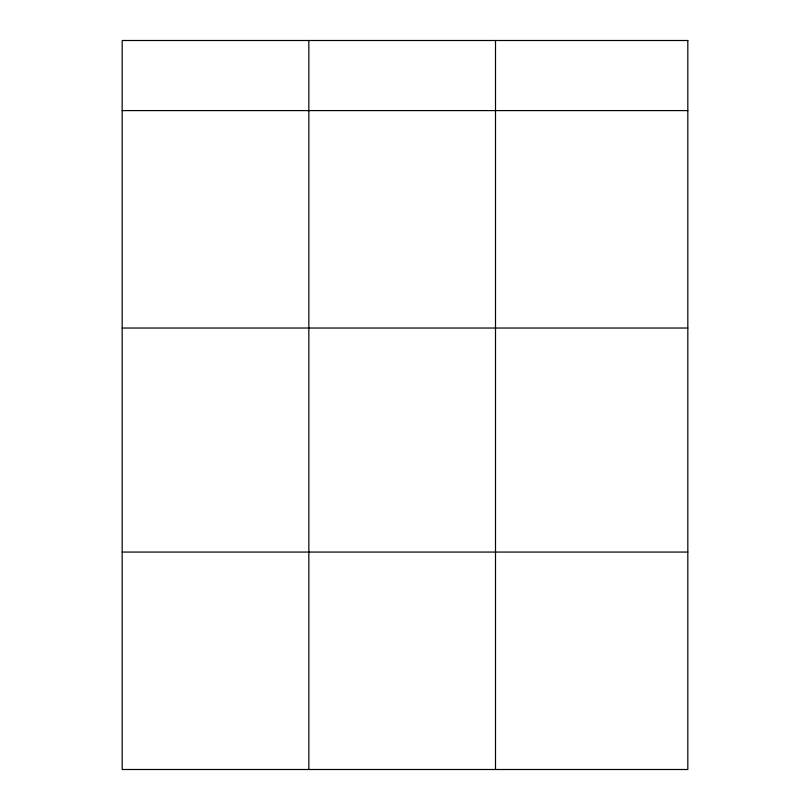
<?xml version="1.0" encoding="UTF-8"?>
<svg xmlns="http://www.w3.org/2000/svg" width="810" height="810" viewBox="0 0 810 810"><rect width="100%" height="100%" fill="white"/><g stroke="black" fill="none" stroke-linecap="round" stroke-linejoin="round"><path stroke-width="1.21" d="M122.178 110.595L687.822 110.595M122.178 328.03L687.822 328.03M122.178 552.066L687.822 552.066M495.507 40.5L495.507 769.5M308.843 40.5L308.843 769.5M687.822 40.5L122.178 40.5L122.178 769.5L687.822 769.5L687.822 40.5"/></g></svg>
